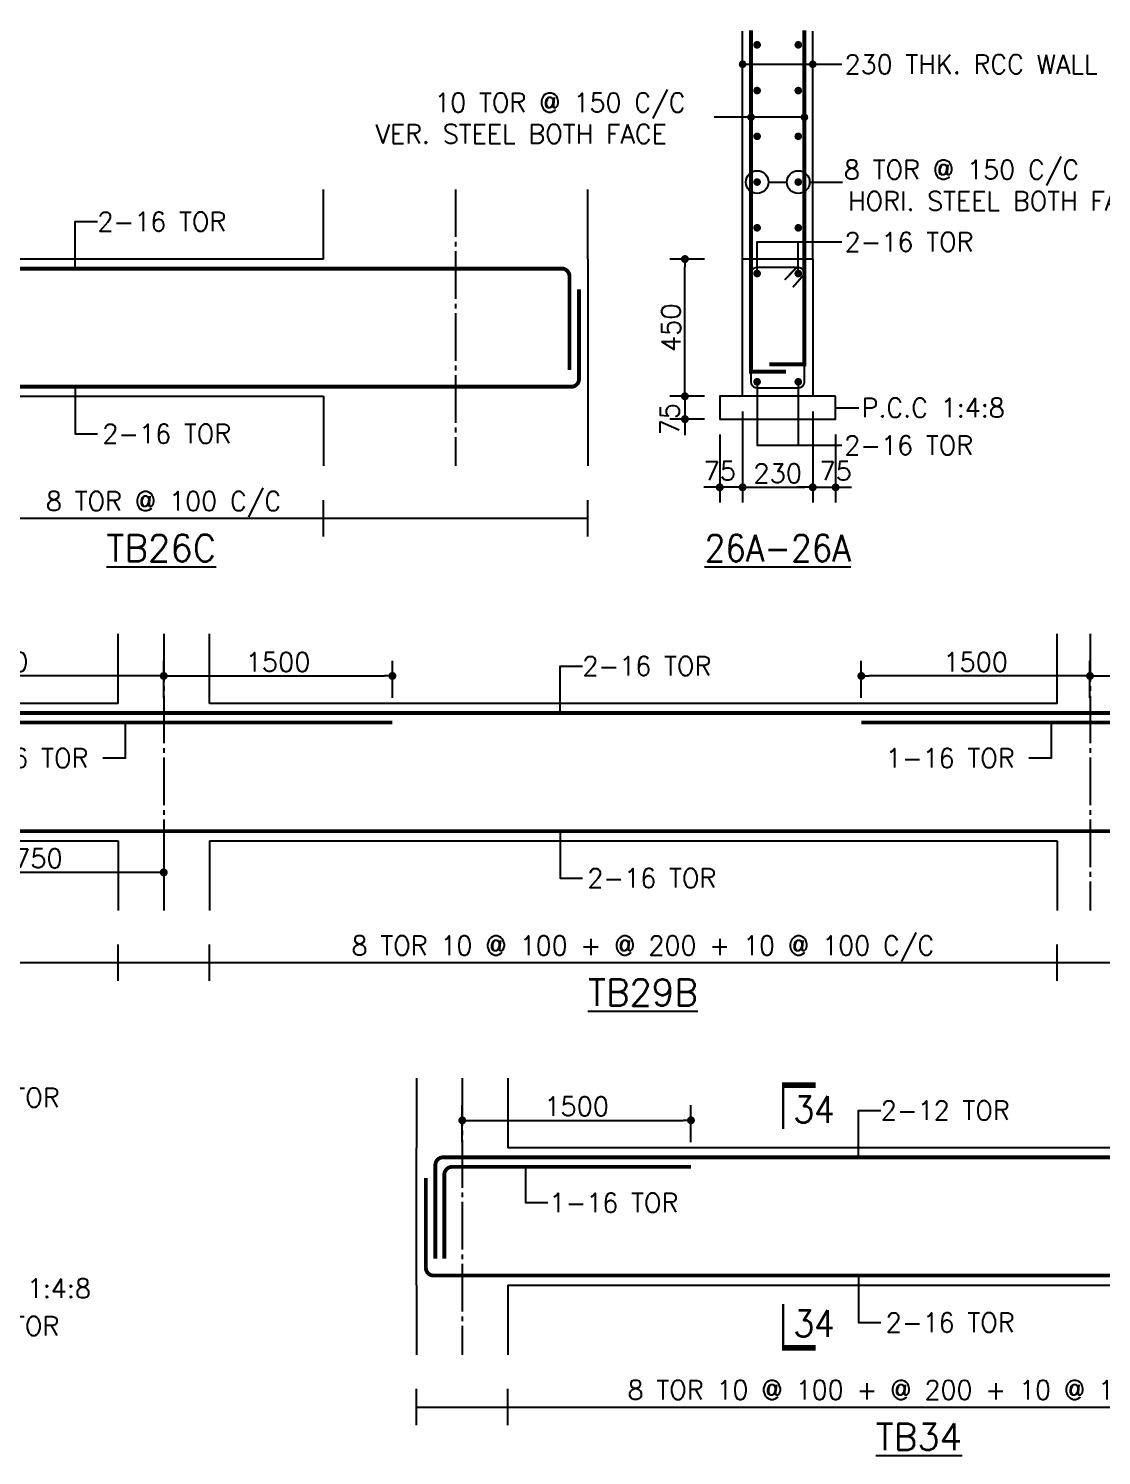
# Model space of a CAD drawing. Extents: x -200722 to 834823, y -494970 to 88783.
# Drawn here: x 240281 to 254358, y -415097 to -396380 of the extents above; entities that cross this region are included whole.
import ezdxf
from ezdxf.enums import TextEntityAlignment as Align

# ---------------------------------------------------------------- set-up
doc = ezdxf.new("R2010")
doc.units = 0
doc.header["$LTSCALE"] = 100
doc.header["$MEASUREMENT"] = 0
doc.header["$PDMODE"] = 34
doc.linetypes.add('CL', pattern=[3.25, 2.5, -0.25, 0.25, -0.25])
doc.layers.get('0').update_dxf_attribs({"linetype": 'CONTINUOUS'})
doc.layers.get('DEFPOINTS').update_dxf_attribs({"linetype": 'CONTINUOUS'})
for name, color, linetype in [('ARO', 7, 'CONTINUOUS'), ('B_NO', 3, 'CONTINUOUS'), ('BEAM', 4, 'CONTINUOUS'), ('CL', 8, 'CL'), ('FOOTING DIM', 4, 'CONTINUOUS'), ('STEEL', 6, 'CONTINUOUS'), ('TEXT', 2, 'CONTINUOUS')]:
    doc.layers.add(name, color=color, linetype=linetype)
doc.styles.add('ROMANS', font='romans.shx')
doc.styles.get("Standard").update_dxf_attribs({"font": 'simplex.shx'})
doc.dimstyles.new('STANDARD$0', dxfattribs={"dimtxt": 2.5, "dimasz": 2.5, "dimexe": 2, "dimexo": 0.7, "dimgap": 0.9, "dimtad": 1, "dimdec": 0, "dimdsep": 46, "dimtxsty": 'ROMANS', "dimcen": 0.09, "dimclrd": 4, "dimclre": 4, "dimclrt": 3, "dimadec": 0, "dimazin": 0, "dimtfac": 1, "dimtdec": 0, "dimtmove": 0, "dimatfit": 3, "dimfxl": 1, "dimtolj": 1, "dimtzin": 0, "dimarcsym": 0})

# ---------------------------------------------------------------- blocks, each defined once
blk = doc.blocks.new('DOT')
at = {"color": 0, "linetype": 'ByBlock'}
blk.add_line((-0.5, 0), (-1, 0), dxfattribs=at)
at = {"color": 0, "linetype": 'ByBlock', "const_width": 0.5}
blk.add_lwpolyline([(-0.25, 0, 1), (0.25, 0, 1)], format="xyb", close=True, dxfattribs=at)
blk = doc.blocks.new('*D1562')
at = {"layer": 'BEAM', "color": 0, "lineweight": -2, "transparency": 16777216}
for p, q in [((249650, -401404), (249650, -402598)), ((250570, -401404), (250570, -402598)), ((249754, -402398), (250466, -402398))]:
    blk.add_line(p, q, dxfattribs=at)
at = {"layer": 'DEFPOINTS', "color": 0, "lineweight": -3, "transparency": 16777216}
for p in [(249650, -401204), (250570, -401204), (250570, -402398)]:
    blk.add_point(p, dxfattribs=at)
at = {"layer": 'BEAM', "color": 0, "lineweight": -2, "transparency": 16777216, "xscale": 104, "yscale": 104, "zscale": 104, "rotation": 180}
blk.add_blockref('DOT', (249650, -402398), dxfattribs=at)
at = {"layer": 'BEAM', "color": 0, "lineweight": -2, "transparency": 16777216, "xscale": 104, "yscale": 104, "zscale": 104}
blk.add_blockref('DOT', (250570, -402398), dxfattribs=at)
at = {"layer": 'BEAM', "color": 0, "transparency": 16777216, "insert": (250110, -402214), "char_height": 248, "attachment_point": 5}
blk.add_mtext('\\A1;230', dxfattribs=at)
blk = doc.blocks.new('_DOT')
at = {"color": 0, "linetype": 'ByBlock'}
blk.add_line((-0.5, 0), (-1, 0), dxfattribs=at)
at = {"color": 0, "linetype": 'ByBlock', "const_width": 0.5}
blk.add_lwpolyline([(-0.25, 0, 1), (0.25, 0, 1)], format="xyb", close=True, dxfattribs=at)
blk = doc.blocks.new('*D1563')
at = {"layer": 'BEAM', "color": 0, "lineweight": -2, "transparency": 16777216}
for p, q in [((249150, -399404), (248693, -399404)), ((248893, -401100), (248893, -399508)), ((249150, -401204), (248693, -401204))]:
    blk.add_line(p, q, dxfattribs=at)
at = {"layer": 'DEFPOINTS', "color": 0, "lineweight": -3, "transparency": 16777216}
for p in [(248893, -399404), (249350, -399404), (249350, -401204)]:
    blk.add_point(p, dxfattribs=at)
at = {"layer": 'BEAM', "color": 0, "lineweight": -2, "transparency": 16777216, "xscale": 104, "yscale": 104, "zscale": 104}
for p, rotation in [((248893, -399404), 90), ((248893, -401204), 270)]:
    blk.add_blockref('DOT', p, dxfattribs=dict(at, rotation=rotation))
at = {"layer": 'BEAM', "color": 0, "transparency": 16777216, "insert": (248709, -400304), "char_height": 248, "attachment_point": 5, "rotation": 90}
blk.add_mtext('\\A1;450', dxfattribs=at)
blk = doc.blocks.new('*D1564')
at = {"layer": 'BEAM', "color": 0, "lineweight": -2, "transparency": 16777216}
for p, q in [((250570, -401704), (250570, -402598)), ((250870, -401704), (250870, -402598)), ((250466, -402398), (250362, -402398)), ((250570, -402398), (250870, -402398)), ((250974, -402398), (251078, -402398))]:
    blk.add_line(p, q, dxfattribs=at)
at = {"layer": 'DEFPOINTS', "color": 0, "lineweight": -3, "transparency": 16777216}
for p in [(250570, -401504), (250870, -401504), (250870, -402398)]:
    blk.add_point(p, dxfattribs=at)
at = {"layer": 'BEAM', "color": 0, "lineweight": -2, "transparency": 16777216, "xscale": 104, "yscale": 104, "zscale": 104}
blk.add_blockref('DOT', (250570, -402398), dxfattribs=at)
at = {"layer": 'BEAM', "color": 0, "lineweight": -2, "transparency": 16777216, "xscale": 104, "yscale": 104, "zscale": 104, "rotation": 180}
blk.add_blockref('DOT', (250870, -402398), dxfattribs=at)
at = {"layer": 'BEAM', "color": 0, "transparency": 16777216, "insert": (250870, -402182), "char_height": 248, "attachment_point": 5}
blk.add_mtext('\\A1;75', dxfattribs=at)
blk = doc.blocks.new('*D1565')
at = {"layer": 'BEAM', "color": 0, "lineweight": -2, "transparency": 16777216}
for p, q in [((249350, -401704), (249350, -402598)), ((249650, -401704), (249650, -402598)), ((249246, -402398), (249142, -402398)), ((249650, -402398), (249350, -402398)), ((249754, -402398), (249858, -402398))]:
    blk.add_line(p, q, dxfattribs=at)
at = {"layer": 'DEFPOINTS', "color": 0, "lineweight": -3, "transparency": 16777216}
for p in [(249350, -401504), (249650, -401504), (249350, -402398)]:
    blk.add_point(p, dxfattribs=at)
at = {"layer": 'BEAM', "color": 0, "lineweight": -2, "transparency": 16777216, "xscale": 104, "yscale": 104, "zscale": 104}
blk.add_blockref('DOT', (249350, -402398), dxfattribs=at)
at = {"layer": 'BEAM', "color": 0, "lineweight": -2, "transparency": 16777216, "xscale": 104, "yscale": 104, "zscale": 104, "rotation": 180}
blk.add_blockref('DOT', (249650, -402398), dxfattribs=at)
at = {"layer": 'BEAM', "color": 0, "transparency": 16777216, "insert": (249350, -402182), "char_height": 248, "attachment_point": 5}
blk.add_mtext('\\A1;75', dxfattribs=at)
blk = doc.blocks.new('*D1566')
at = {"layer": 'BEAM', "color": 0, "lineweight": -2, "transparency": 16777216}
for p, q in [((248893, -401100), (248893, -400996)), ((249150, -401204), (248693, -401204)), ((248893, -401204), (248893, -401504)), ((249150, -401504), (248693, -401504)), ((248893, -401608), (248893, -401712))]:
    blk.add_line(p, q, dxfattribs=at)
at = {"layer": 'DEFPOINTS', "color": 0, "lineweight": -3, "transparency": 16777216}
for p in [(249350, -401204), (248893, -401504), (249350, -401504)]:
    blk.add_point(p, dxfattribs=at)
at = {"layer": 'BEAM', "color": 0, "lineweight": -2, "transparency": 16777216, "xscale": 104, "yscale": 104, "zscale": 104}
for p, rotation in [((248893, -401204), 270), ((248893, -401504), 90)]:
    blk.add_blockref('DOT', p, dxfattribs=dict(at, rotation=rotation))
at = {"layer": 'BEAM', "color": 0, "transparency": 16777216, "insert": (248693, -401504), "char_height": 248, "attachment_point": 5, "rotation": 90}
blk.add_mtext('\\A1;75', dxfattribs=at)
blk = doc.blocks.new('*D1579')
at = {"layer": 'BEAM', "color": 0, "lineweight": -2, "transparency": 16777216}
for p, q in [((251207, -405158), (251207, -404672)), ((254207, -405158), (254207, -404672)), ((254103, -404872), (251311, -404872))]:
    blk.add_line(p, q, dxfattribs=at)
at = {"layer": 'DEFPOINTS', "color": 0, "lineweight": -3, "transparency": 16777216}
for p in [(251207, -404872), (251207, -405358), (254207, -405358)]:
    blk.add_point(p, dxfattribs=at)
at = {"layer": 'BEAM', "color": 0, "lineweight": -2, "transparency": 16777216, "xscale": 104, "yscale": 104, "zscale": 104, "rotation": 180}
blk.add_blockref('DOT', (251207, -404872), dxfattribs=at)
at = {"layer": 'BEAM', "color": 0, "lineweight": -2, "transparency": 16777216, "xscale": 104, "yscale": 104, "zscale": 104}
blk.add_blockref('DOT', (254207, -404872), dxfattribs=at)
at = {"layer": 'BEAM', "color": 0, "transparency": 16777216, "insert": (252707, -404688), "char_height": 248, "attachment_point": 5}
blk.add_mtext('\\A1;1500', dxfattribs=at)
blk = doc.blocks.new('*D1586')
at = {"layer": 'BEAM', "color": 0, "lineweight": -2, "transparency": 16777216}
for p, q in [((254207, -405158), (254207, -404672)), ((256007, -405158), (256007, -404672)), ((254311, -404872), (255903, -404872))]:
    blk.add_line(p, q, dxfattribs=at)
at = {"layer": 'DEFPOINTS', "color": 0, "lineweight": -3, "transparency": 16777216}
for p in [(256007, -404872), (254207, -405358), (256007, -405358)]:
    blk.add_point(p, dxfattribs=at)
at = {"layer": 'BEAM', "color": 0, "lineweight": -2, "transparency": 16777216, "xscale": 104, "yscale": 104, "zscale": 104, "rotation": 180}
blk.add_blockref('DOT', (254207, -404872), dxfattribs=at)
at = {"layer": 'BEAM', "color": 0, "lineweight": -2, "transparency": 16777216, "xscale": 104, "yscale": 104, "zscale": 104}
blk.add_blockref('DOT', (256007, -404872), dxfattribs=at)
at = {"layer": 'BEAM', "color": 0, "transparency": 16777216, "insert": (255107, -404688), "char_height": 248, "attachment_point": 5}
blk.add_mtext('\\A1;900', dxfattribs=at)
blk = doc.blocks.new('*D1588')
at = {"layer": 'BEAM', "color": 0, "lineweight": -2, "transparency": 16777216}
for p, q in [((237655, -405158), (237655, -404672)), ((242055, -405158), (242055, -404672)), ((241951, -404872), (237759, -404872))]:
    blk.add_line(p, q, dxfattribs=at)
at = {"layer": 'DEFPOINTS', "color": 0, "lineweight": -3, "transparency": 16777216}
for p in [(237655, -404872), (237655, -405358), (242055, -405358)]:
    blk.add_point(p, dxfattribs=at)
at = {"layer": 'BEAM', "color": 0, "lineweight": -2, "transparency": 16777216, "xscale": 104, "yscale": 104, "zscale": 104, "rotation": 180}
blk.add_blockref('DOT', (237655, -404872), dxfattribs=at)
at = {"layer": 'BEAM', "color": 0, "lineweight": -2, "transparency": 16777216, "xscale": 104, "yscale": 104, "zscale": 104}
blk.add_blockref('DOT', (242055, -404872), dxfattribs=at)
at = {"layer": 'BEAM', "color": 0, "transparency": 16777216, "insert": (239855, -404688), "char_height": 248, "attachment_point": 5}
blk.add_mtext('\\A1;2200', dxfattribs=at)
blk = doc.blocks.new('*D1589')
at = {"layer": 'BEAM', "color": 0, "lineweight": -2, "transparency": 16777216}
for p, q in [((242055, -405158), (242055, -404672)), ((245055, -405158), (245055, -404672)), ((242159, -404872), (244951, -404872))]:
    blk.add_line(p, q, dxfattribs=at)
at = {"layer": 'DEFPOINTS', "color": 0, "lineweight": -3, "transparency": 16777216}
for p in [(245055, -404872), (242055, -405358), (245055, -405358)]:
    blk.add_point(p, dxfattribs=at)
at = {"layer": 'BEAM', "color": 0, "lineweight": -2, "transparency": 16777216, "xscale": 104, "yscale": 104, "zscale": 104, "rotation": 180}
blk.add_blockref('DOT', (242055, -404872), dxfattribs=at)
at = {"layer": 'BEAM', "color": 0, "lineweight": -2, "transparency": 16777216, "xscale": 104, "yscale": 104, "zscale": 104}
blk.add_blockref('DOT', (245055, -404872), dxfattribs=at)
at = {"layer": 'BEAM', "color": 0, "transparency": 16777216, "insert": (243555, -404688), "char_height": 248, "attachment_point": 5}
blk.add_mtext('\\A1;1500', dxfattribs=at)
blk = doc.blocks.new('*D1590')
at = {"layer": 'BEAM', "color": 0, "lineweight": -2, "transparency": 16777216}
for p, q in [((238555, -407108), (238555, -407649)), ((242055, -407108), (242055, -407649)), ((241951, -407449), (238659, -407449))]:
    blk.add_line(p, q, dxfattribs=at)
at = {"layer": 'DEFPOINTS', "color": 0, "lineweight": -3, "transparency": 16777216}
for p in [(238555, -406908), (242055, -406908), (238555, -407449)]:
    blk.add_point(p, dxfattribs=at)
at = {"layer": 'BEAM', "color": 0, "lineweight": -2, "transparency": 16777216, "xscale": 104, "yscale": 104, "zscale": 104, "rotation": 180}
blk.add_blockref('DOT', (238555, -407449), dxfattribs=at)
at = {"layer": 'BEAM', "color": 0, "lineweight": -2, "transparency": 16777216, "xscale": 104, "yscale": 104, "zscale": 104}
blk.add_blockref('DOT', (242055, -407449), dxfattribs=at)
at = {"layer": 'BEAM', "color": 0, "transparency": 16777216, "insert": (240305, -407265), "char_height": 248, "attachment_point": 5}
blk.add_mtext('\\A1;1750', dxfattribs=at)
blk = doc.blocks.new('*D1616')
at = {"layer": 'BEAM', "color": 0, "lineweight": -2, "transparency": 16777216}
for p, q in [((245972, -410986), (245972, -410501)), ((248972, -410986), (248972, -410501)), ((246076, -410701), (248868, -410701))]:
    blk.add_line(p, q, dxfattribs=at)
at = {"layer": 'DEFPOINTS', "color": 0, "lineweight": -3, "transparency": 16777216}
for p in [(248972, -410701), (245972, -411186), (248972, -411186)]:
    blk.add_point(p, dxfattribs=at)
at = {"layer": 'BEAM', "color": 0, "lineweight": -2, "transparency": 16777216, "xscale": 104, "yscale": 104, "zscale": 104, "rotation": 180}
blk.add_blockref('DOT', (245972, -410701), dxfattribs=at)
at = {"layer": 'BEAM', "color": 0, "lineweight": -2, "transparency": 16777216, "xscale": 104, "yscale": 104, "zscale": 104}
blk.add_blockref('DOT', (248972, -410701), dxfattribs=at)
at = {"layer": 'BEAM', "color": 0, "transparency": 16777216, "insert": (247472, -410517), "char_height": 248, "attachment_point": 5}
blk.add_mtext('\\A1;1500', dxfattribs=at)

msp = doc.modelspace()

# ---------------------------------------------------------------- linework, layer by layer
at = {"color": 18, "ltscale": 0.4, "true_color": 0x000000}
for p, q in [((249650, -399403.8), (249650, -396414.8)), ((250570, -399403.8), (250570, -396414.8))]:
    msp.add_line(p, q, dxfattribs=at)
at = {"layer": 'ARO', "color": 18, "true_color": 0x000000}
for points, elevation in [([(240891.8, -399528.8), (240891.8, -398913), (241184.9, -398913)], -1101.5), ([(240891.8, -401078.8), (240891.8, -401694.7), (241184.9, -401694.7)], -1101.5), ([(247255.2, -405357.6), (247255.2, -404741.8), (247548.3, -404741.8)], -1101.5), ([(241547.2, -405482.6), (241547.2, -405949.5), (241254.1, -405949.5)], 0), ([(253699.2, -405482.6), (253699.2, -405949.5), (253406.1, -405949.5)], 0), ([(247255.2, -406907.6), (247255.2, -407523.5), (247548.3, -407523.5)], -1101.5), ([(251170.2, -411186.4), (251170.2, -410570.6), (251463.3, -410570.6)], 1795.6), ([(246799.9, -411311.4), (246799.9, -411778.3), (247093, -411778.3)], -1101.5), ([(251170.2, -412736.4), (251170.2, -413352.3), (251463.3, -413352.3)], 1795.6)]:
    msp.add_lwpolyline(points, dxfattribs=dict(at, elevation=elevation))
at = {"layer": 'B_NO', "color": 7, "elevation": 1795.6}
for points in [[(250182.3, -410814.3, 30, 30, 0), (250182.3, -410237.8, 75, 75, 0), (250609.7, -410237.8, 75, 75, 0)], [(250182.3, -413108.5, 30, 30, 0), (250182.3, -413685, 75, 75, 0), (250609.7, -413685, 75, 75, 0)]]:
    msp.add_lwpolyline(points, format="xyseb", dxfattribs=at)
at = {"layer": 'BEAM', "color": 18, "linetype": 'ByBlock', "true_color": 0x000000}
for p, q in [((244149.3, -399403.8), (244149.3, -398489.4)), ((247619.3, -399403.8), (247619.3, -398489.4)), ((247619.3, -399403.8), (247619.3, -401203.8)), ((239899.3, -401203.8), (244149.3, -401203.8)), ((244149.3, -401203.8), (244149.3, -402118.2)), ((247619.3, -401203.8), (247619.3, -402118.2)), ((244149.3, -403041.4), (244149.3, -402566.2)), ((247619.3, -403041.4), (247619.3, -402566.2)), ((223939.3, -402803.8), (247619.3, -402803.8)), ((241455.3, -405232.6), (241455.3, -404318.2)), ((242655.3, -405232.6), (242655.3, -404318.2)), ((253777.3, -405232.6), (253777.3, -404318.2)), ((225139.3, -407032.6), (241455.3, -407032.6)), ((241455.3, -407032.6, 0), (241455.3, -407947, 0)), ((242655.3, -407032.6, 0), (242655.3, -407947, 0)), ((242655.3, -407032.6), (253777.3, -407032.6, 0)), ((253777.3, -407032.6, 0), (253777.3, -407947, 0)), ((241455.3, -408870.2), (241455.3, -408395)), ((242655.3, -408870.2), (242655.3, -408395)), ((253777.3, -408870.2), (253777.3, -408395)), ((223939.3, -408632.6), (261667.3, -408632.6)), ((245371.5, -410147), (245371.5, -411061.4)), ((246571.5, -410147), (246571.5, -411061.4)), ((245371.5, -412861.4), (245371.5, -411061.4)), ((245371.5, -412861.4), (245371.5, -413775.8)), ((246571.5, -412861.4), (257353.5, -412861.4, -1101.5)), ((246571.5, -412861.4), (246571.5, -413775.8)), ((245371.5, -414699), (245371.5, -414223.8)), ((246571.5, -414699), (246571.5, -414223.8)), ((245371.5, -414461.4), (258553.5, -414461.4, -1101.5))]:
    msp.add_line(p, q, dxfattribs=at)
at = {"layer": 'BEAM', "color": 18, "true_color": 0x000000}
for p, q in [((250570, -399403.8), (249650, -399403.8)), ((249650, -401203.8), (249650, -399403.8)), ((250570, -399403.8), (250570, -401203.8)), ((250570, -401203.8), (249650, -401203.8))]:
    msp.add_line(p, q, dxfattribs=at)
at = {"layer": 'BEAM', "color": 18, "true_color": 0x000000, "elevation": 0}
msp.add_lwpolyline([(250570, -400003.8), (250570, -401203.8)], dxfattribs=at)
msp.add_lwpolyline([(250870, -401203.8), (249350, -401203.8), (249350, -401503.8), (250870, -401503.8)], close=True, dxfattribs=at)
at = {"layer": 'CL', "color": 18, "linetype": 'CL', "lineweight": -3, "ltscale": 2.5, "true_color": 0x000000}
for p, q in [((245884.3, -398489.4), (245884.3, -402118.2, 0)), ((242055.3, -404318.2), (242055.3, -407947, 0)), ((254207.3, -404318.2, 0), (254207.3, -407947, 0)), ((245971.5, -410147), (245971.5, -413775.8))]:
    msp.add_line(p, q, dxfattribs=at)
at = {"layer": 'FOOTING DIM', "color": 18, "true_color": 0x000000}
for p, q in [((244149.3, -399403.8, 0.2), (239899.3, -399403.8, -6.4)), ((241455.3, -405232.6, -38.2), (225139.3, -405232.6, -62.1)), ((253777.3, -405232.6, -20.1), (242655.3, -405232.6, -36.4)), ((257353.5, -411061.4, -1101.4), (246571.5, -411061.4, -62.1))]:
    msp.add_line(p, q, dxfattribs=at)
at = {"layer": 'STEEL', "color": 18, "true_color": 0x000000, "const_width": 50.8, "elevation": 0}
for points in [[(250219.1, -400881.7), (249760, -400881.7), (249760, -396405.6)], [(250001, -400785.7), (250460, -400785.7), (250460, -396405.6)]]:
    msp.add_lwpolyline(points, dxfattribs=at)
at = {"layer": 'STEEL', "color": 18, "true_color": 0x000000, "elevation": 0}
for points, const_width in [([(249815, -396593.8, 1), (249865, -396593.8, 1)], 50), ([(250355, -396593.8, 1), (250405, -396593.8, 1)], 50), ([(249815, -397193.8, 1), (249865, -397193.8, 1)], 50), ([(250355, -397193.8, 1), (250405, -397193.8, 1)], 50), ([(249815, -397793.8, 1), (249865, -397793.8, 1)], 50), ([(250355, -397793.8, 1), (250405, -397793.8, 1)], 50), ([(249815, -398393.8, 1), (249865, -398393.8, 1)], 50), ([(250355, -398393.8, 1), (250405, -398393.8, 1)], 50), ([(249815, -398993.8, 1), (249865, -398993.8, 1)], 50), ([(250355, -398993.8, 1), (250405, -398993.8, 1)], 50), ([(249840, -399513.8), (250380, -399513.8, -0.4142136), (250460, -399593.8), (250460, -401013.8, -0.4142136), (250380, -401093.8), (249840, -401093.8, -0.4142136), (249760, -401013.8), (249760, -399593.8, -0.4142136)], 25.4), ([(249815, -399593.8, 1), (249865, -399593.8, 1)], 50), ([(250355, -399593.8, 1), (250405, -399593.8, 1)], 50), ([(249815, -401013.8, -1), (249865, -401013.8, -1)], 50), ([(250355, -401013.8, -1), (250405, -401013.8, -1)], 50)]:
    msp.add_lwpolyline(points, format="xyb", close=True, dxfattribs=dict(at, const_width=const_width))
at = {"layer": 'STEEL', "color": 18, "true_color": 0x000000}
for points, const_width, elevation in [([(247378.4, -400859.7), (247378.4, -399630.4, 0.4142136), (247276.8, -399528.8), (224286.9, -399528.8, 0.4142136), (224186.9, -399628.8), (224186.9, -400859.7)], 50.8, -1101.5), ([(250201.5, -399674.8), (250341.8, -399533, -0.9245164), (250436.1, -399628.7), (250308.8, -399773.7, -122.114008)], 25, 0), ([(224061.9, -399800.5), (224061.9, -400977.2, 0.4142136), (224163.5, -401078.8), (247401.8, -401078.8, 0.4142136), (247503.4, -400977.2), (247503.4, -399800.5)], 50.8, -1101.5), ([(261426.4, -406688.5), (261426.4, -405459.2, 0.4142136), (261324.8, -405357.6), (224286.9, -405357.6, 0.4142136), (224186.9, -405457.6), (224186.9, -406688.5)], 50.8, -1101.5), ([(224061.9, -405629.3), (224061.9, -406806, 0.4142136), (224163.5, -406907.6), (261449.8, -406907.6, 0.4142136), (261551.4, -406806), (261551.4, -405629.3)], 50.8, -1101.5), ([(258312.6, -412517.3), (258312.6, -411288, 0.4142136), (258211, -411186.4), (245719.1, -411186.4, 0.4142136), (245619.1, -411286.4), (245619.1, -412517.3)], 50.8, 5794.3), ([(245494.1, -411458.1), (245494.1, -412634.8, 0.4142136), (245595.7, -412736.4), (258336, -412736.4, 0.4142136), (258437.6, -412634.8), (258437.6, -411458.1)], 50.8, 5794.3)]:
    msp.add_lwpolyline(points, format="xyb", dxfattribs=dict(at, const_width=const_width, elevation=elevation))
at = {"layer": 'STEEL', "color": 3, "const_width": 50.8, "elevation": 0}
for points in [[(245055.3, -405482.6), (237655.3, -405482.6)], [(256007.3, -405482.6), (251207.3, -405482.6)]]:
    msp.add_lwpolyline(points, dxfattribs=at)
at = {"layer": 'STEEL', "color": 3, "const_width": 50.8, "elevation": -1101.5}
msp.add_lwpolyline([(245736.6, -412517.3), (245736.6, -411413, -0.4142136), (245838.2, -411311.4), (248971.5, -411311.4)], format="xyb", dxfattribs=at)
at = {"layer": 'TEXT', "color": 18, "true_color": 0x000000}
for p, q in [((250460, -397544.2, 0), (249276.3, -397544.2, 0)), ((249988.8, -398393.8), (250231.2, -398393.8)), ((250528.8, -398393.8), (250960, -398393.8))]:
    msp.add_line(p, q, dxfattribs=at)
at = {"layer": 'TEXT', "color": 18, "true_color": 0x000000, "const_width": 50, "elevation": 0}
for points in [[(249625, -396848.9, 1), (249675, -396848.9, 1)], [(250545, -396848.9, 1), (250595, -396848.9, 1)], [(249735, -397544.2, 1), (249785, -397544.2, 1)], [(250435, -397544.2, 1), (250485, -397544.2, 1)]]:
    msp.add_lwpolyline(points, format="xyb", close=True, dxfattribs=at)
at = {"layer": 'TEXT', "color": 18, "true_color": 0x000000, "elevation": 0}
for points in [[(249650, -396848.9), (250951.6, -396848.9)], [(249840, -399593.8), (249840, -399179), (250951.6, -399179)], [(250380, -399593.8), (250380, -399179)], [(249840, -401013.8), (249840, -401847.1), (250951.6, -401847.1)], [(250380, -401013.8), (250380, -401847.1)], [(250870, -401353.8), (251173.5, -401353.8)]]:
    msp.add_lwpolyline(points, dxfattribs=at)
at = {"layer": 'TEXT', "color": 18, "true_color": 0x000000}
for centre in [(249840, -398393.8), (250380, -398393.8)]:
    msp.add_circle(centre, 148.8, dxfattribs=at)

# ---------------------------------------------------------------- texts
at = {"layer": 'B_NO', "color": 18, "true_color": 0x000000}
for s, height, width, p in [('8 TOR @ 100 C/C', 250, 0.98, (242052.6, -402596.7)), ('%%UTB26C', 350, 0.98, (242024.3, -403194)), ('%%U26A-26A', 350, 0.9, (250110, -403194, 0)), ('8 TOR 10 @ 100 + @ 200 + 10 @ 100 C/C', 250, 0.98, (248341.3, -408425.5, -1101.5)), ('%%UTB29B', 350, 0.98, (248341.3, -409022.8, -1101.5)), ('8 TOR 10 @ 100 + @ 200 + 10 @ 100 C/C', 250, 0.98, (251962.5, -414254.3, -550.8)), ('%%UTB34', 350, 0.98, (251962.5, -414851.6, -550.8))]:
    msp.add_text(s, height=height, dxfattribs=dict(at, width=width)).set_placement(p, align=Align.MIDDLE)
at = {"layer": 'B_NO', "color": 18, "true_color": 0x000000, "width": 0.9}
for p in [(250317.9, -410558.2, 1795.6), (250317.9, -413364.6, 1795.6)]:
    msp.add_text('34', height=350, dxfattribs=at).set_placement(p, align=Align.MIDDLE_LEFT)
at = {"layer": 'TEXT', "color": 18, "true_color": 0x000000, "width": 0.98}
for s, p in [('230 THK. RCC WALL', (250988, -396848.9)), ('10 TOR @ 150 C/C', (245603.7, -397351)), ('VER. STEEL BOTH FACE', (244833.7, -397762.6)), ('8 TOR @ 150 C/C', (250978.3, -398231.2, 0)), ('HORI. STEEL BOTH FACE', (251031.6, -398642.8, 0)), ('2-16 TOR', (241184.9, -398913, -1101.5)), ('2-16 TOR', (250988, -399179)), ('P.C.C 1:4:8', (251209.9, -401353.8)), ('2-16 TOR', (241249.7, -401694.7, -1101.5)), ('2-16 TOR', (250983.3, -401847.1)), ('2-16 TOR', (247548.3, -404741.8, -1101.5)), ('1-16 TOR', (239376.2, -405949.5)), ('1-16 TOR', (251528.2, -405949.5)), ('2-16 TOR', (247613.1, -407523.5, -1101.5)), ('2-12 TOR', (238998.8, -410401.9, 1101.5)), ('2-12 TOR', (251463.3, -410570.6, 1795.6)), ('1-16 TOR', (247116, -411782.2, -1101.5)), ('P.C.C 1:4:8', (239220.7, -412905.7, 1101.5)), ('2-16 TOR', (251528.1, -413352.3, 1795.6)), ('2-16 TOR', (238994.1, -413399, 1101.5))]:
    msp.add_text(s, height=250, dxfattribs=at).set_placement(p, align=Align.MIDDLE_LEFT)

# ---------------------------------------------------------------- dimensions: what is measured, and where the dimension line sits
at = {"layer": 'BEAM', "color": 18, "true_color": 0x000000}
for base, p1, p2, angle, override, picture, middle in [((248892.6, -399403.8), (249350, -401203.8), (249350, -399403.8), 90, {"dimscale": 8, "dimtxt": 31, "dimasz": 13, "dimexe": 25, "dimexo": 25, "dimgap": 7.5, "dimdec": 0, "dimlfac": 0.25, "dimzin": 3, "dimtxsty": 'Standard', "dimblk": 'DOT', "dimcen": 3, "dimdle": 4, "dimclrd": 0, "dimclre": 0, "dimclrt": 0, "dimtdec": 0, "dimtmove": 2, "dimldrblk": 'DOT', "dimtzin": 3}, '*D1563', (248708.6, -400303.8)), ((237655.3, -404872), (242055.3, -405357.6), (237655.3, -405357.6), 180, {"dimscale": 8, "dimtxt": 31, "dimasz": 13, "dimexe": 25, "dimexo": 25, "dimgap": 7.5, "dimdec": 0, "dimlfac": 0.5, "dimzin": 3, "dimtxsty": 'Standard', "dimblk": 'DOT', "dimcen": 3, "dimdle": 4, "dimclrd": 0, "dimclre": 0, "dimclrt": 0, "dimtdec": 0, "dimtmove": 2, "dimldrblk": 'DOT', "dimtzin": 3}, '*D1588', (239855.3, -404688)), ((251207.3, -404872, 0), (254207.3, -405357.6, 0), (251207.3, -405357.6, 0), 180, {"dimscale": 8, "dimtxt": 31, "dimasz": 13, "dimexe": 25, "dimexo": 25, "dimgap": 7.5, "dimdec": 0, "dimlfac": 0.5, "dimzin": 3, "dimtxsty": 'Standard', "dimblk": 'DOT', "dimcen": 3, "dimdle": 4, "dimclrd": 0, "dimclre": 0, "dimclrt": 0, "dimtdec": 0, "dimtmove": 2, "dimldrblk": 'DOT', "dimtzin": 3}, '*D1579', (252707.3, -404688, 0)), ((238555.3, -407449.3), (242055.3, -406907.6), (238555.3, -406907.6), 180, {"dimscale": 8, "dimtxt": 31, "dimasz": 13, "dimexe": 25, "dimexo": 25, "dimgap": 7.5, "dimdec": 0, "dimlfac": 0.5, "dimzin": 3, "dimtxsty": 'Standard', "dimblk": 'DOT', "dimcen": 3, "dimdle": 4, "dimclrd": 0, "dimclre": 0, "dimclrt": 0, "dimtdec": 0, "dimtmove": 2, "dimldrblk": 'DOT', "dimtzin": 3}, '*D1590', (240305.3, -407265.3))]:
    dim = msp.add_linear_dim(base=base, p1=p1, p2=p2, angle=angle, dimstyle='STANDARD$0', override=override, dxfattribs=at)
    dim.commit()
    dim.dimension.update_dxf_attribs({"geometry": picture, "text_midpoint": middle})
for base, p1, angle, picture, middle in [((248892.6, -401503.8), (249350, -401203.8), 270, '*D1566', (248692.6, -401503.8)), ((249350, -402397.7), (249650, -401503.8), 180, '*D1565', (249350, -402181.9))]:
    dim = msp.add_linear_dim(base=base, p1=p1, p2=(249350, -401503.8), angle=angle, dimstyle='STANDARD$0', override={"dimscale": 8, "dimtxt": 31, "dimasz": 13, "dimexe": 25, "dimexo": 25, "dimgap": 7.5, "dimdec": 0, "dimlfac": 0.25, "dimzin": 3, "dimtxsty": 'Standard', "dimblk": 'DOT', "dimcen": 3, "dimdle": 4, "dimclrd": 0, "dimclre": 0, "dimclrt": 0, "dimtdec": 0, "dimtmove": 2, "dimldrblk": 'DOT', "dimtzin": 3}, dxfattribs=at)
    dim.commit()
    dim.dimension.update_dxf_attribs({"geometry": picture, "text_midpoint": middle, "dimtype": 160})
for base, p1, p2, override, picture, middle in [((250570, -402397.7), (249650, -401203.8), (250570, -401203.8), {"dimscale": 8, "dimtxt": 31, "dimasz": 13, "dimexe": 25, "dimexo": 25, "dimgap": 7.5, "dimdec": 0, "dimlfac": 0.25, "dimzin": 3, "dimtxsty": 'Standard', "dimblk": 'DOT', "dimcen": 3, "dimdle": 4, "dimclrd": 0, "dimclre": 0, "dimclrt": 0, "dimtdec": 0, "dimtmove": 2, "dimldrblk": 'DOT', "dimtzin": 3}, '*D1562', (250110, -402213.7)), ((245055.3, -404872), (242055.3, -405357.6), (245055.3, -405357.6), {"dimscale": 8, "dimtxt": 31, "dimasz": 13, "dimexe": 25, "dimexo": 25, "dimgap": 7.5, "dimdec": 0, "dimlfac": 0.5, "dimzin": 3, "dimtxsty": 'Standard', "dimblk": 'DOT', "dimcen": 3, "dimdle": 4, "dimclrd": 0, "dimclre": 0, "dimclrt": 0, "dimtdec": 0, "dimtmove": 2, "dimldrblk": 'DOT', "dimtzin": 3}, '*D1589', (243555.3, -404688)), ((256007.3, -404872, 0), (254207.3, -405357.6, 0), (256007.3, -405357.6, 0), {"dimscale": 8, "dimtxt": 31, "dimasz": 13, "dimexe": 25, "dimexo": 25, "dimgap": 7.5, "dimdec": 0, "dimlfac": 0.5, "dimzin": 3, "dimtxsty": 'Standard', "dimblk": 'DOT', "dimcen": 3, "dimdle": 4, "dimclrd": 0, "dimclre": 0, "dimclrt": 0, "dimtdec": 0, "dimtmove": 2, "dimldrblk": 'DOT', "dimtzin": 3}, '*D1586', (255107.3, -404688, 0)), ((248971.5, -410700.8, -1101.5), (245971.5, -411186.4, -1101.5), (248971.5, -411186.4, -1101.5), {"dimscale": 8, "dimtxt": 31, "dimasz": 13, "dimexe": 25, "dimexo": 25, "dimgap": 7.5, "dimdec": 0, "dimlfac": 0.5, "dimzin": 3, "dimtxsty": 'Standard', "dimblk": 'DOT', "dimcen": 3, "dimdle": 4, "dimclrd": 0, "dimclre": 0, "dimclrt": 0, "dimtdec": 0, "dimtmove": 2, "dimldrblk": 'DOT', "dimtzin": 3}, '*D1616', (247471.5, -410516.8, -1101.5))]:
    dim = msp.add_linear_dim(base=base, p1=p1, p2=p2, dimstyle='STANDARD$0', override=override, dxfattribs=at)
    dim.commit()
    dim.dimension.update_dxf_attribs({"geometry": picture, "text_midpoint": middle})
dim = msp.add_linear_dim(base=(250870, -402397.7), p1=(250570, -401503.8), p2=(250870, -401503.8), dimstyle='STANDARD$0', override={"dimscale": 8, "dimtxt": 31, "dimasz": 13, "dimexe": 25, "dimexo": 25, "dimgap": 7.5, "dimdec": 0, "dimlfac": 0.25, "dimzin": 3, "dimtxsty": 'Standard', "dimblk": 'DOT', "dimcen": 3, "dimdle": 4, "dimclrd": 0, "dimclre": 0, "dimclrt": 0, "dimtdec": 0, "dimtmove": 2, "dimldrblk": 'DOT', "dimtzin": 3}, dxfattribs=at)
dim.commit()
dim.dimension.update_dxf_attribs({"geometry": '*D1564', "text_midpoint": (250870, -402181.9), "dimtype": 160})

doc.saveas('drawing.dxf')
